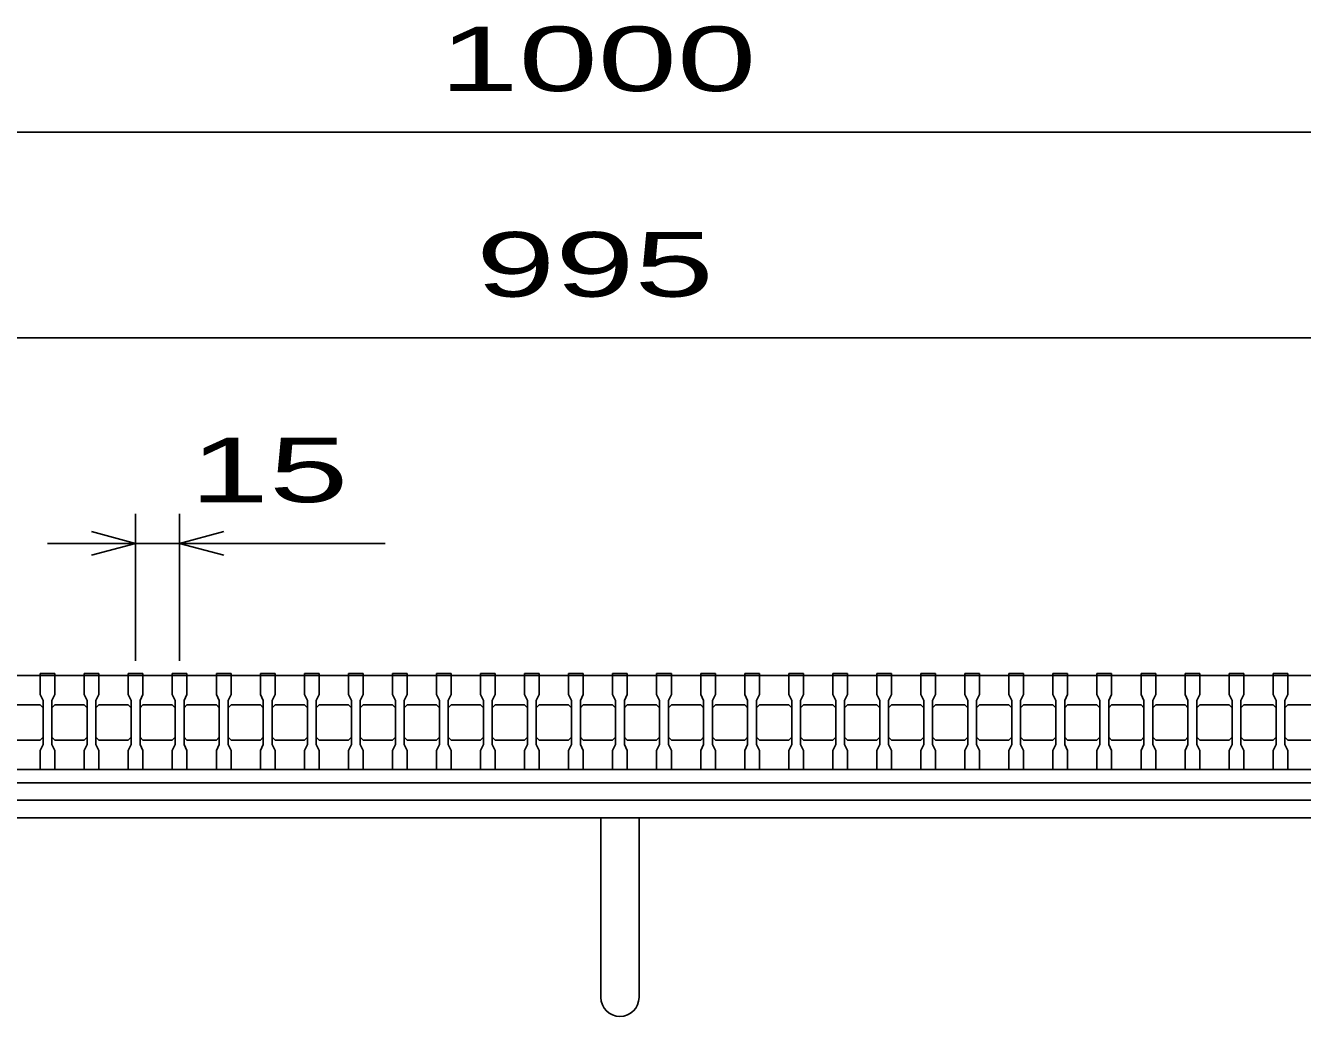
# Model space of a CAD drawing. Units: millimetres, scale not verified. Extents: x -1820 to 1731, y -1282 to 1054.
# Drawn here: x -1053 to -618, y -638.6 to -301.2 of the extents above; entities that cross this region are included whole.
import ezdxf
from ezdxf.enums import TextEntityAlignment as Align

# ---------------------------------------------------------------- set-up
doc = ezdxf.new("R2010")
doc.units = ezdxf.units.MM
doc.header["$LTSCALE"] = 10
for name, color, linetype, lineweight in [('16', 3, 'Continuous', 25), ('19', 6, 'Continuous', 25), ('22', 4, 'Continuous', 25)]:
    doc.layers.add(name, color=color, linetype=linetype, lineweight=lineweight)
doc.styles.add('ベクトル', font='')
doc.styles.get('ベクトル').set_extended_font_data('ベクトル')

msp = doc.modelspace()

# ---------------------------------------------------------------- linework, layer by layer
at = {"layer": '16'}
for p, q in [((-1048, -522.5), (-1048, -521.8)), ((-1048, -521.8), (-1043, -521.8)), ((-1043, -521.8), (-1043, -522.5)), ((-1033, -522.5), (-1033, -521.8)), ((-1033, -521.8), (-1028, -521.8)), ((-1028, -521.8), (-1028, -522.5)), ((-1018, -522.5), (-1018, -521.8)), ((-1018, -521.8), (-1013, -521.8)), ((-1013, -521.8), (-1013, -522.5)), ((-1003, -522.5), (-1003, -521.8)), ((-1003, -521.8), (-998, -521.8)), ((-998, -521.8), (-998, -522.5)), ((-988, -522.5), (-988, -521.8)), ((-988, -521.8), (-983, -521.8)), ((-983, -521.8), (-983, -522.5)), ((-973, -522.5), (-973, -521.8)), ((-973, -521.8), (-968, -521.8)), ((-968, -521.8), (-968, -522.5)), ((-958, -522.5), (-958, -521.8)), ((-958, -521.8), (-953, -521.8)), ((-953, -521.8), (-953, -522.5)), ((-943, -522.5), (-943, -521.8)), ((-943, -521.8), (-938, -521.8)), ((-938, -521.8), (-938, -522.5)), ((-928, -522.5), (-928, -521.8)), ((-928, -521.8), (-923, -521.8)), ((-923, -521.8), (-923, -522.5)), ((-913, -522.5), (-913, -521.8)), ((-913, -521.8), (-908, -521.8)), ((-908, -521.8), (-908, -522.5)), ((-898, -522.5), (-898, -521.8)), ((-898, -521.8), (-893, -521.8)), ((-893, -521.8), (-893, -522.5)), ((-883, -522.5), (-883, -521.8)), ((-883, -521.8), (-878, -521.8)), ((-878, -521.8), (-878, -522.5)), ((-868, -522.5), (-868, -521.8)), ((-868, -521.8), (-863, -521.8)), ((-863, -521.8), (-863, -522.5)), ((-853, -522.5), (-853, -521.8)), ((-853, -521.8), (-848, -521.8)), ((-848, -521.8), (-848, -522.5)), ((-838, -522.5), (-838, -521.8)), ((-838, -521.8), (-833, -521.8)), ((-833, -521.8), (-833, -522.5)), ((-823, -522.5), (-823, -521.8)), ((-823, -521.8), (-818, -521.8)), ((-818, -521.8), (-818, -522.5)), ((-808, -522.5), (-808, -521.8)), ((-808, -521.8), (-803, -521.8)), ((-803, -521.8), (-803, -522.5)), ((-793, -522.5), (-793, -521.8)), ((-793, -521.8), (-788, -521.8)), ((-788, -521.8), (-788, -522.5)), ((-778, -522.5), (-778, -521.8)), ((-778, -521.8), (-773, -521.8)), ((-773, -521.8), (-773, -522.5)), ((-763, -522.5), (-763, -521.8)), ((-763, -521.8), (-758, -521.8)), ((-758, -521.8), (-758, -522.5)), ((-748, -522.5), (-748, -521.8)), ((-748, -521.8), (-743, -521.8)), ((-743, -521.8), (-743, -522.5)), ((-733, -522.5), (-733, -521.8)), ((-733, -521.8), (-728, -521.8)), ((-728, -521.8), (-728, -522.5)), ((-718, -522.5), (-718, -521.8)), ((-718, -521.8), (-713, -521.8)), ((-713, -521.8), (-713, -522.5)), ((-703, -522.5), (-703, -521.8)), ((-703, -521.8), (-698, -521.8)), ((-698, -521.8), (-698, -522.5)), ((-688, -522.5), (-688, -521.8)), ((-688, -521.8), (-683, -521.8)), ((-683, -521.8), (-683, -522.5)), ((-673, -522.5), (-673, -521.8)), ((-673, -521.8), (-668, -521.8)), ((-668, -521.8), (-668, -522.5)), ((-658, -522.5), (-658, -521.8)), ((-658, -521.8), (-653, -521.8)), ((-653, -521.8), (-653, -522.5)), ((-643, -522.5), (-643, -521.8)), ((-643, -521.8), (-638, -521.8)), ((-638, -521.8), (-638, -522.5)), ((-628, -522.5), (-628, -521.8)), ((-628, -521.8), (-623, -521.8)), ((-623, -521.8), (-623, -522.5)), ((-1348, -522.5), (-353, -522.5)), ((-1048, -522.5), (-1048, -529)), ((-1043, -522.5), (-1048, -522.5)), ((-1043, -529), (-1043, -522.5)), ((-1033, -522.5), (-1033, -529)), ((-1028, -522.5), (-1033, -522.5)), ((-1028, -529), (-1028, -522.5)), ((-1018, -522.5), (-1018, -529)), ((-1013, -522.5), (-1018, -522.5)), ((-1013, -529), (-1013, -522.5)), ((-1003, -522.5), (-1003, -529)), ((-998, -522.5), (-1003, -522.5)), ((-998, -529), (-998, -522.5)), ((-988, -522.5), (-988, -529)), ((-983, -522.5), (-988, -522.5)), ((-983, -529), (-983, -522.5)), ((-973, -522.5), (-973, -529)), ((-968, -522.5), (-973, -522.5)), ((-968, -529), (-968, -522.5)), ((-958, -522.5), (-958, -529)), ((-953, -522.5), (-958, -522.5)), ((-953, -529), (-953, -522.5)), ((-943, -522.5), (-943, -529)), ((-938, -522.5), (-943, -522.5)), ((-938, -529), (-938, -522.5)), ((-928, -522.5), (-928, -529)), ((-923, -522.5), (-928, -522.5)), ((-923, -529), (-923, -522.5)), ((-913, -522.5), (-913, -529)), ((-908, -522.5), (-913, -522.5)), ((-908, -529), (-908, -522.5)), ((-898, -522.5), (-898, -529)), ((-893, -522.5), (-898, -522.5)), ((-893, -529), (-893, -522.5)), ((-883, -522.5), (-883, -529)), ((-878, -522.5), (-883, -522.5)), ((-878, -529), (-878, -522.5)), ((-868, -522.5), (-868, -529)), ((-863, -522.5), (-868, -522.5)), ((-863, -529), (-863, -522.5)), ((-853, -522.5), (-853, -529)), ((-848, -522.5), (-853, -522.5)), ((-848, -529), (-848, -522.5)), ((-838, -522.5), (-838, -529)), ((-833, -522.5), (-838, -522.5)), ((-833, -529), (-833, -522.5)), ((-823, -522.5), (-823, -529)), ((-818, -522.5), (-823, -522.5)), ((-818, -529), (-818, -522.5)), ((-808, -522.5), (-808, -529)), ((-803, -522.5), (-808, -522.5)), ((-803, -529), (-803, -522.5)), ((-793, -522.5), (-793, -529)), ((-788, -522.5), (-793, -522.5)), ((-788, -529), (-788, -522.5)), ((-778, -522.5), (-778, -529)), ((-773, -522.5), (-778, -522.5)), ((-773, -529), (-773, -522.5)), ((-763, -522.5), (-763, -529)), ((-758, -522.5), (-763, -522.5)), ((-758, -529), (-758, -522.5)), ((-748, -522.5), (-748, -529)), ((-743, -522.5), (-748, -522.5)), ((-743, -529), (-743, -522.5)), ((-733, -522.5), (-733, -529)), ((-728, -522.5), (-733, -522.5)), ((-728, -529), (-728, -522.5)), ((-718, -522.5), (-718, -529)), ((-713, -522.5), (-718, -522.5)), ((-713, -529), (-713, -522.5)), ((-703, -522.5), (-703, -529)), ((-698, -522.5), (-703, -522.5)), ((-698, -529), (-698, -522.5)), ((-688, -522.5), (-688, -529)), ((-683, -522.5), (-688, -522.5)), ((-683, -529), (-683, -522.5)), ((-673, -522.5), (-673, -529)), ((-668, -522.5), (-673, -522.5)), ((-668, -529), (-668, -522.5)), ((-658, -522.5), (-658, -529)), ((-653, -522.5), (-658, -522.5)), ((-653, -529), (-653, -522.5)), ((-643, -522.5), (-643, -529)), ((-638, -522.5), (-643, -522.5)), ((-638, -529), (-638, -522.5)), ((-628, -522.5), (-628, -529)), ((-623, -522.5), (-628, -522.5)), ((-623, -529), (-623, -522.5)), ((-1048, -529), (-1047, -531)), ((-1044, -531), (-1043, -529)), ((-1033, -529), (-1032, -531)), ((-1029, -531), (-1028, -529)), ((-1018, -529), (-1017, -531)), ((-1014, -531), (-1013, -529)), ((-1003, -529), (-1002, -531)), ((-999, -531), (-998, -529)), ((-988, -529), (-987, -531)), ((-984, -531), (-983, -529)), ((-973, -529), (-972, -531)), ((-969, -531), (-968, -529)), ((-958, -529), (-957, -531)), ((-954, -531), (-953, -529)), ((-943, -529), (-942, -531)), ((-939, -531), (-938, -529)), ((-928, -529), (-927, -531)), ((-924, -531), (-923, -529)), ((-913, -529), (-912, -531)), ((-909, -531), (-908, -529)), ((-898, -529), (-897, -531)), ((-894, -531), (-893, -529)), ((-883, -529), (-882, -531)), ((-879, -531), (-878, -529)), ((-868, -529), (-867, -531)), ((-864, -531), (-863, -529)), ((-853, -529), (-852, -531)), ((-849, -531), (-848, -529)), ((-838, -529), (-837, -531)), ((-834, -531), (-833, -529)), ((-823, -529), (-822, -531)), ((-819, -531), (-818, -529)), ((-808, -529), (-807, -531)), ((-804, -531), (-803, -529)), ((-793, -529), (-792, -531)), ((-789, -531), (-788, -529)), ((-778, -529), (-777, -531)), ((-774, -531), (-773, -529)), ((-763, -529), (-762, -531)), ((-759, -531), (-758, -529)), ((-748, -529), (-747, -531)), ((-744, -531), (-743, -529)), ((-733, -529), (-732, -531)), ((-729, -531), (-728, -529)), ((-718, -529), (-717, -531)), ((-714, -531), (-713, -529)), ((-703, -529), (-702, -531)), ((-699, -531), (-698, -529)), ((-688, -529), (-687, -531)), ((-684, -531), (-683, -529)), ((-673, -529), (-672, -531)), ((-669, -531), (-668, -529)), ((-658, -529), (-657, -531)), ((-654, -531), (-653, -529)), ((-643, -529), (-642, -531)), ((-639, -531), (-638, -529)), ((-628, -529), (-627, -531)), ((-624, -531), (-623, -529)), ((-1058, -532.5), (-1048, -532.5)), ((-1048, -532.5), (-1047, -533.5)), ((-1047, -531), (-1047, -546)), ((-1044, -546), (-1044, -531)), ((-1044, -533.5), (-1043, -532.5)), ((-1043, -532.5), (-1033, -532.5)), ((-1033, -532.5), (-1032, -533.5)), ((-1032, -531), (-1032, -546)), ((-1029, -546), (-1029, -531)), ((-1029, -533.5), (-1028, -532.5)), ((-1028, -532.5), (-1018, -532.5)), ((-1018, -532.5), (-1017, -533.5)), ((-1017, -531), (-1017, -546)), ((-1014, -546), (-1014, -531)), ((-1014, -533.5), (-1013, -532.5)), ((-1013, -532.5), (-1003, -532.5)), ((-1003, -532.5), (-1002, -533.5)), ((-1002, -531), (-1002, -546)), ((-999, -546), (-999, -531)), ((-999, -533.5), (-998, -532.5)), ((-998, -532.5), (-988, -532.5)), ((-988, -532.5), (-987, -533.5)), ((-987, -531), (-987, -546)), ((-984, -546), (-984, -531)), ((-984, -533.5), (-983, -532.5)), ((-983, -532.5), (-973, -532.5)), ((-973, -532.5), (-972, -533.5)), ((-972, -531), (-972, -546)), ((-969, -546), (-969, -531)), ((-969, -533.5), (-968, -532.5)), ((-968, -532.5), (-958, -532.5)), ((-958, -532.5), (-957, -533.5)), ((-957, -531), (-957, -546)), ((-954, -546), (-954, -531)), ((-954, -533.5), (-953, -532.5)), ((-953, -532.5), (-943, -532.5)), ((-943, -532.5), (-942, -533.5)), ((-942, -531), (-942, -546)), ((-939, -546), (-939, -531)), ((-939, -533.5), (-938, -532.5)), ((-938, -532.5), (-928, -532.5)), ((-928, -532.5), (-927, -533.5)), ((-927, -531), (-927, -546)), ((-924, -546), (-924, -531)), ((-924, -533.5), (-923, -532.5)), ((-923, -532.5), (-913, -532.5)), ((-913, -532.5), (-912, -533.5)), ((-912, -531), (-912, -546)), ((-909, -546), (-909, -531)), ((-909, -533.5), (-908, -532.5)), ((-908, -532.5), (-898, -532.5)), ((-898, -532.5), (-897, -533.5)), ((-897, -531), (-897, -546)), ((-894, -546), (-894, -531)), ((-894, -533.5), (-893, -532.5)), ((-893, -532.5), (-883, -532.5)), ((-883, -532.5), (-882, -533.5)), ((-882, -531), (-882, -546)), ((-879, -546), (-879, -531)), ((-879, -533.5), (-878, -532.5)), ((-878, -532.5), (-868, -532.5)), ((-868, -532.5), (-867, -533.5)), ((-867, -531), (-867, -546)), ((-864, -546), (-864, -531)), ((-864, -533.5), (-863, -532.5)), ((-863, -532.5), (-853, -532.5)), ((-853, -532.5), (-852, -533.5)), ((-852, -531), (-852, -546)), ((-849, -546), (-849, -531)), ((-849, -533.5), (-848, -532.5)), ((-848, -532.5), (-838, -532.5)), ((-838, -532.5), (-837, -533.5)), ((-837, -531), (-837, -546)), ((-834, -546), (-834, -531)), ((-834, -533.5), (-833, -532.5)), ((-833, -532.5), (-823, -532.5)), ((-823, -532.5), (-822, -533.5)), ((-822, -531), (-822, -546)), ((-819, -546), (-819, -531)), ((-819, -533.5), (-818, -532.5)), ((-818, -532.5), (-808, -532.5)), ((-808, -532.5), (-807, -533.5)), ((-807, -531), (-807, -546)), ((-804, -546), (-804, -531)), ((-804, -533.5), (-803, -532.5)), ((-803, -532.5), (-793, -532.5)), ((-793, -532.5), (-792, -533.5)), ((-792, -531), (-792, -546)), ((-789, -546), (-789, -531)), ((-789, -533.5), (-788, -532.5)), ((-788, -532.5), (-778, -532.5)), ((-778, -532.5), (-777, -533.5)), ((-777, -531), (-777, -546)), ((-774, -546), (-774, -531)), ((-774, -533.5), (-773, -532.5)), ((-773, -532.5), (-763, -532.5)), ((-763, -532.5), (-762, -533.5)), ((-762, -531), (-762, -546)), ((-759, -546), (-759, -531)), ((-759, -533.5), (-758, -532.5)), ((-758, -532.5), (-748, -532.5)), ((-748, -532.5), (-747, -533.5)), ((-747, -531), (-747, -546)), ((-744, -546), (-744, -531)), ((-744, -533.5), (-743, -532.5)), ((-743, -532.5), (-733, -532.5)), ((-733, -532.5), (-732, -533.5)), ((-732, -531), (-732, -546)), ((-729, -546), (-729, -531)), ((-729, -533.5), (-728, -532.5)), ((-728, -532.5), (-718, -532.5)), ((-718, -532.5), (-717, -533.5)), ((-717, -531), (-717, -546)), ((-714, -546), (-714, -531)), ((-714, -533.5), (-713, -532.5)), ((-713, -532.5), (-703, -532.5)), ((-703, -532.5), (-702, -533.5)), ((-702, -531), (-702, -546)), ((-699, -546), (-699, -531)), ((-699, -533.5), (-698, -532.5)), ((-698, -532.5), (-688, -532.5)), ((-688, -532.5), (-687, -533.5)), ((-687, -531), (-687, -546)), ((-684, -546), (-684, -531)), ((-684, -533.5), (-683, -532.5)), ((-683, -532.5), (-673, -532.5)), ((-673, -532.5), (-672, -533.5)), ((-672, -531), (-672, -546)), ((-669, -546), (-669, -531)), ((-669, -533.5), (-668, -532.5)), ((-668, -532.5), (-658, -532.5)), ((-658, -532.5), (-657, -533.5)), ((-657, -531), (-657, -546)), ((-654, -546), (-654, -531)), ((-654, -533.5), (-653, -532.5)), ((-653, -532.5), (-643, -532.5)), ((-643, -532.5), (-642, -533.5)), ((-642, -531), (-642, -546)), ((-639, -546), (-639, -531)), ((-639, -533.5), (-638, -532.5)), ((-638, -532.5), (-628, -532.5)), ((-628, -532.5), (-627, -533.5)), ((-627, -531), (-627, -546)), ((-624, -546), (-624, -531)), ((-624, -533.5), (-623, -532.5)), ((-623, -532.5), (-613, -532.5)), ((-1047, -543.5), (-1048, -544.5)), ((-1043, -544.5), (-1044, -543.5)), ((-1032, -543.5), (-1033, -544.5)), ((-1028, -544.5), (-1029, -543.5)), ((-1017, -543.5), (-1018, -544.5)), ((-1013, -544.5), (-1014, -543.5)), ((-1002, -543.5), (-1003, -544.5)), ((-998, -544.5), (-999, -543.5)), ((-987, -543.5), (-988, -544.5)), ((-983, -544.5), (-984, -543.5)), ((-972, -543.5), (-973, -544.5)), ((-968, -544.5), (-969, -543.5)), ((-957, -543.5), (-958, -544.5)), ((-953, -544.5), (-954, -543.5)), ((-942, -543.5), (-943, -544.5)), ((-938, -544.5), (-939, -543.5)), ((-927, -543.5), (-928, -544.5)), ((-923, -544.5), (-924, -543.5)), ((-912, -543.5), (-913, -544.5)), ((-908, -544.5), (-909, -543.5)), ((-897, -543.5), (-898, -544.5)), ((-893, -544.5), (-894, -543.5)), ((-882, -543.5), (-883, -544.5)), ((-878, -544.5), (-879, -543.5)), ((-867, -543.5), (-868, -544.5)), ((-863, -544.5), (-864, -543.5)), ((-852, -543.5), (-853, -544.5)), ((-848, -544.5), (-849, -543.5)), ((-837, -543.5), (-838, -544.5)), ((-833, -544.5), (-834, -543.5)), ((-822, -543.5), (-823, -544.5)), ((-818, -544.5), (-819, -543.5)), ((-807, -543.5), (-808, -544.5)), ((-803, -544.5), (-804, -543.5)), ((-792, -543.5), (-793, -544.5)), ((-788, -544.5), (-789, -543.5)), ((-777, -543.5), (-778, -544.5)), ((-773, -544.5), (-774, -543.5)), ((-762, -543.5), (-763, -544.5)), ((-758, -544.5), (-759, -543.5)), ((-747, -543.5), (-748, -544.5)), ((-743, -544.5), (-744, -543.5)), ((-732, -543.5), (-733, -544.5)), ((-728, -544.5), (-729, -543.5)), ((-717, -543.5), (-718, -544.5)), ((-713, -544.5), (-714, -543.5)), ((-702, -543.5), (-703, -544.5)), ((-698, -544.5), (-699, -543.5)), ((-687, -543.5), (-688, -544.5)), ((-683, -544.5), (-684, -543.5)), ((-672, -543.5), (-673, -544.5)), ((-668, -544.5), (-669, -543.5)), ((-657, -543.5), (-658, -544.5)), ((-653, -544.5), (-654, -543.5)), ((-642, -543.5), (-643, -544.5)), ((-638, -544.5), (-639, -543.5)), ((-627, -543.5), (-628, -544.5)), ((-623, -544.5), (-624, -543.5)), ((-1048, -544.5), (-1058, -544.5)), ((-1047, -546), (-1048, -548)), ((-1048, -548), (-1048, -554.5)), ((-1043, -548), (-1044, -546)), ((-1033, -544.5), (-1043, -544.5)), ((-1043, -554.5), (-1043, -548)), ((-1032, -546), (-1033, -548)), ((-1033, -548), (-1033, -554.5)), ((-1028, -548), (-1029, -546)), ((-1018, -544.5), (-1028, -544.5)), ((-1028, -554.5), (-1028, -548)), ((-1017, -546), (-1018, -548)), ((-1018, -548), (-1018, -554.5)), ((-1013, -548), (-1014, -546)), ((-1003, -544.5), (-1013, -544.5)), ((-1013, -554.5), (-1013, -548)), ((-1002, -546), (-1003, -548)), ((-1003, -548), (-1003, -554.5)), ((-998, -548), (-999, -546)), ((-988, -544.5), (-998, -544.5)), ((-998, -554.5), (-998, -548)), ((-987, -546), (-988, -548)), ((-988, -548), (-988, -554.5)), ((-983, -548), (-984, -546)), ((-973, -544.5), (-983, -544.5)), ((-983, -554.5), (-983, -548)), ((-972, -546), (-973, -548)), ((-973, -548), (-973, -554.5)), ((-968, -548), (-969, -546)), ((-958, -544.5), (-968, -544.5)), ((-968, -554.5), (-968, -548)), ((-957, -546), (-958, -548)), ((-958, -548), (-958, -554.5)), ((-953, -548), (-954, -546)), ((-943, -544.5), (-953, -544.5)), ((-953, -554.5), (-953, -548)), ((-942, -546), (-943, -548)), ((-943, -548), (-943, -554.5)), ((-938, -548), (-939, -546)), ((-928, -544.5), (-938, -544.5)), ((-938, -554.5), (-938, -548)), ((-927, -546), (-928, -548)), ((-928, -548), (-928, -554.5)), ((-923, -548), (-924, -546)), ((-913, -544.5), (-923, -544.5)), ((-923, -554.5), (-923, -548)), ((-912, -546), (-913, -548)), ((-913, -548), (-913, -554.5)), ((-908, -548), (-909, -546)), ((-898, -544.5), (-908, -544.5)), ((-908, -554.5), (-908, -548)), ((-897, -546), (-898, -548)), ((-898, -548), (-898, -554.5)), ((-893, -548), (-894, -546)), ((-883, -544.5), (-893, -544.5)), ((-893, -554.5), (-893, -548)), ((-882, -546), (-883, -548)), ((-883, -548), (-883, -554.5)), ((-878, -548), (-879, -546)), ((-868, -544.5), (-878, -544.5)), ((-878, -554.5), (-878, -548)), ((-867, -546), (-868, -548)), ((-868, -548), (-868, -554.5)), ((-863, -548), (-864, -546)), ((-853, -544.5), (-863, -544.5)), ((-863, -554.5), (-863, -548)), ((-852, -546), (-853, -548)), ((-853, -548), (-853, -554.5)), ((-848, -548), (-849, -546)), ((-838, -544.5), (-848, -544.5)), ((-848, -554.5), (-848, -548)), ((-837, -546), (-838, -548)), ((-838, -548), (-838, -554.5)), ((-833, -548), (-834, -546)), ((-823, -544.5), (-833, -544.5)), ((-833, -554.5), (-833, -548)), ((-822, -546), (-823, -548)), ((-823, -548), (-823, -554.5)), ((-818, -548), (-819, -546)), ((-808, -544.5), (-818, -544.5)), ((-818, -554.5), (-818, -548)), ((-807, -546), (-808, -548)), ((-808, -548), (-808, -554.5)), ((-803, -548), (-804, -546)), ((-793, -544.5), (-803, -544.5)), ((-803, -554.5), (-803, -548)), ((-792, -546), (-793, -548)), ((-793, -548), (-793, -554.5)), ((-788, -548), (-789, -546)), ((-778, -544.5), (-788, -544.5)), ((-788, -554.5), (-788, -548)), ((-777, -546), (-778, -548)), ((-778, -548), (-778, -554.5)), ((-773, -548), (-774, -546)), ((-763, -544.5), (-773, -544.5)), ((-773, -554.5), (-773, -548)), ((-762, -546), (-763, -548)), ((-763, -548), (-763, -554.5)), ((-758, -548), (-759, -546)), ((-748, -544.5), (-758, -544.5)), ((-758, -554.5), (-758, -548)), ((-747, -546), (-748, -548)), ((-748, -548), (-748, -554.5)), ((-743, -548), (-744, -546)), ((-733, -544.5), (-743, -544.5)), ((-743, -554.5), (-743, -548)), ((-732, -546), (-733, -548)), ((-733, -548), (-733, -554.5)), ((-728, -548), (-729, -546)), ((-718, -544.5), (-728, -544.5)), ((-728, -554.5), (-728, -548)), ((-717, -546), (-718, -548)), ((-718, -548), (-718, -554.5)), ((-713, -548), (-714, -546)), ((-703, -544.5), (-713, -544.5)), ((-713, -554.5), (-713, -548)), ((-702, -546), (-703, -548)), ((-703, -548), (-703, -554.5)), ((-698, -548), (-699, -546)), ((-688, -544.5), (-698, -544.5)), ((-698, -554.5), (-698, -548)), ((-687, -546), (-688, -548)), ((-688, -548), (-688, -554.5)), ((-683, -548), (-684, -546)), ((-673, -544.5), (-683, -544.5)), ((-683, -554.5), (-683, -548)), ((-672, -546), (-673, -548)), ((-673, -548), (-673, -554.5)), ((-668, -548), (-669, -546)), ((-658, -544.5), (-668, -544.5)), ((-668, -554.5), (-668, -548)), ((-657, -546), (-658, -548)), ((-658, -548), (-658, -554.5)), ((-653, -548), (-654, -546)), ((-643, -544.5), (-653, -544.5)), ((-653, -554.5), (-653, -548)), ((-642, -546), (-643, -548)), ((-643, -548), (-643, -554.5)), ((-638, -548), (-639, -546)), ((-628, -544.5), (-638, -544.5)), ((-638, -554.5), (-638, -548)), ((-627, -546), (-628, -548)), ((-628, -548), (-628, -554.5)), ((-623, -548), (-624, -546)), ((-613, -544.5), (-623, -544.5)), ((-623, -554.5), (-623, -548)), ((-1348, -554.5), (-353, -554.5)), ((-1348, -554.5), (-353, -554.5)), ((-1048, -554.5), (-1043, -554.5)), ((-1033, -554.5), (-1028, -554.5)), ((-1018, -554.5), (-1013, -554.5)), ((-1003, -554.5), (-998, -554.5)), ((-988, -554.5), (-983, -554.5)), ((-973, -554.5), (-968, -554.5)), ((-958, -554.5), (-953, -554.5)), ((-943, -554.5), (-938, -554.5)), ((-928, -554.5), (-923, -554.5)), ((-913, -554.5), (-908, -554.5)), ((-898, -554.5), (-893, -554.5)), ((-883, -554.5), (-878, -554.5)), ((-868, -554.5), (-863, -554.5)), ((-853, -554.5), (-848, -554.5)), ((-838, -554.5), (-833, -554.5)), ((-823, -554.5), (-818, -554.5)), ((-808, -554.5), (-803, -554.5)), ((-793, -554.5), (-788, -554.5)), ((-778, -554.5), (-773, -554.5)), ((-763, -554.5), (-758, -554.5)), ((-748, -554.5), (-743, -554.5)), ((-733, -554.5), (-728, -554.5)), ((-718, -554.5), (-713, -554.5)), ((-703, -554.5), (-698, -554.5)), ((-688, -554.5), (-683, -554.5)), ((-673, -554.5), (-668, -554.5)), ((-658, -554.5), (-653, -554.5)), ((-643, -554.5), (-638, -554.5)), ((-628, -554.5), (-623, -554.5)), ((-353, -559), (-1348, -559)), ((-1348, -565), (-353, -565))]:
    msp.add_line(p, q, dxfattribs=at)
at = {"layer": '19'}
for p, q in [((-1350.5, -565), (-350.5, -565)), ((-350.5, -571), (-1350.5, -571)), ((-857, -632.11), (-857, -571)), ((-844, -632.11), (-844, -571))]:
    msp.add_line(p, q, dxfattribs=at)
msp.add_arc((-850.5, -632.11), 6.5, 180, 0, dxfattribs=at)
at = {"layer": '22'}
for p, q in [((-1350.5, -337.5), (-350.5, -337.5)), ((-1348, -407.5), (-353, -407.5)), ((-1015.5, -517.5), (-1015.5, -467.5)), ((-1000.5, -467.5), (-1000.5, -517.5)), ((-1015.5, -477.5), (-1030.5, -473.5)), ((-1000.5, -477.5), (-985.5, -473.5)), ((-1015.5, -477.5), (-1045.5, -477.5)), ((-1030.5, -481.5), (-1015.5, -477.5)), ((-1015.5, -477.5), (-1000.5, -477.5)), ((-985.5, -481.5), (-1000.5, -477.5)), ((-1000.5, -477.5), (-930.5, -477.5))]:
    msp.add_line(p, q, dxfattribs=at)

# ---------------------------------------------------------------- texts
at = {"layer": '22', "color": 2, "style": 'ベクトル', "width": 1.65}
for s, p in [(' 1000 ', (-925.5, -312.5)), (' 995 ', (-913, -382.5)), (' 15 ', (-1010.5, -452.5))]:
    msp.add_text(s, height=21.99, dxfattribs=at).set_placement(p, align=Align.MIDDLE_LEFT)

doc.saveas('drawing.dxf')
